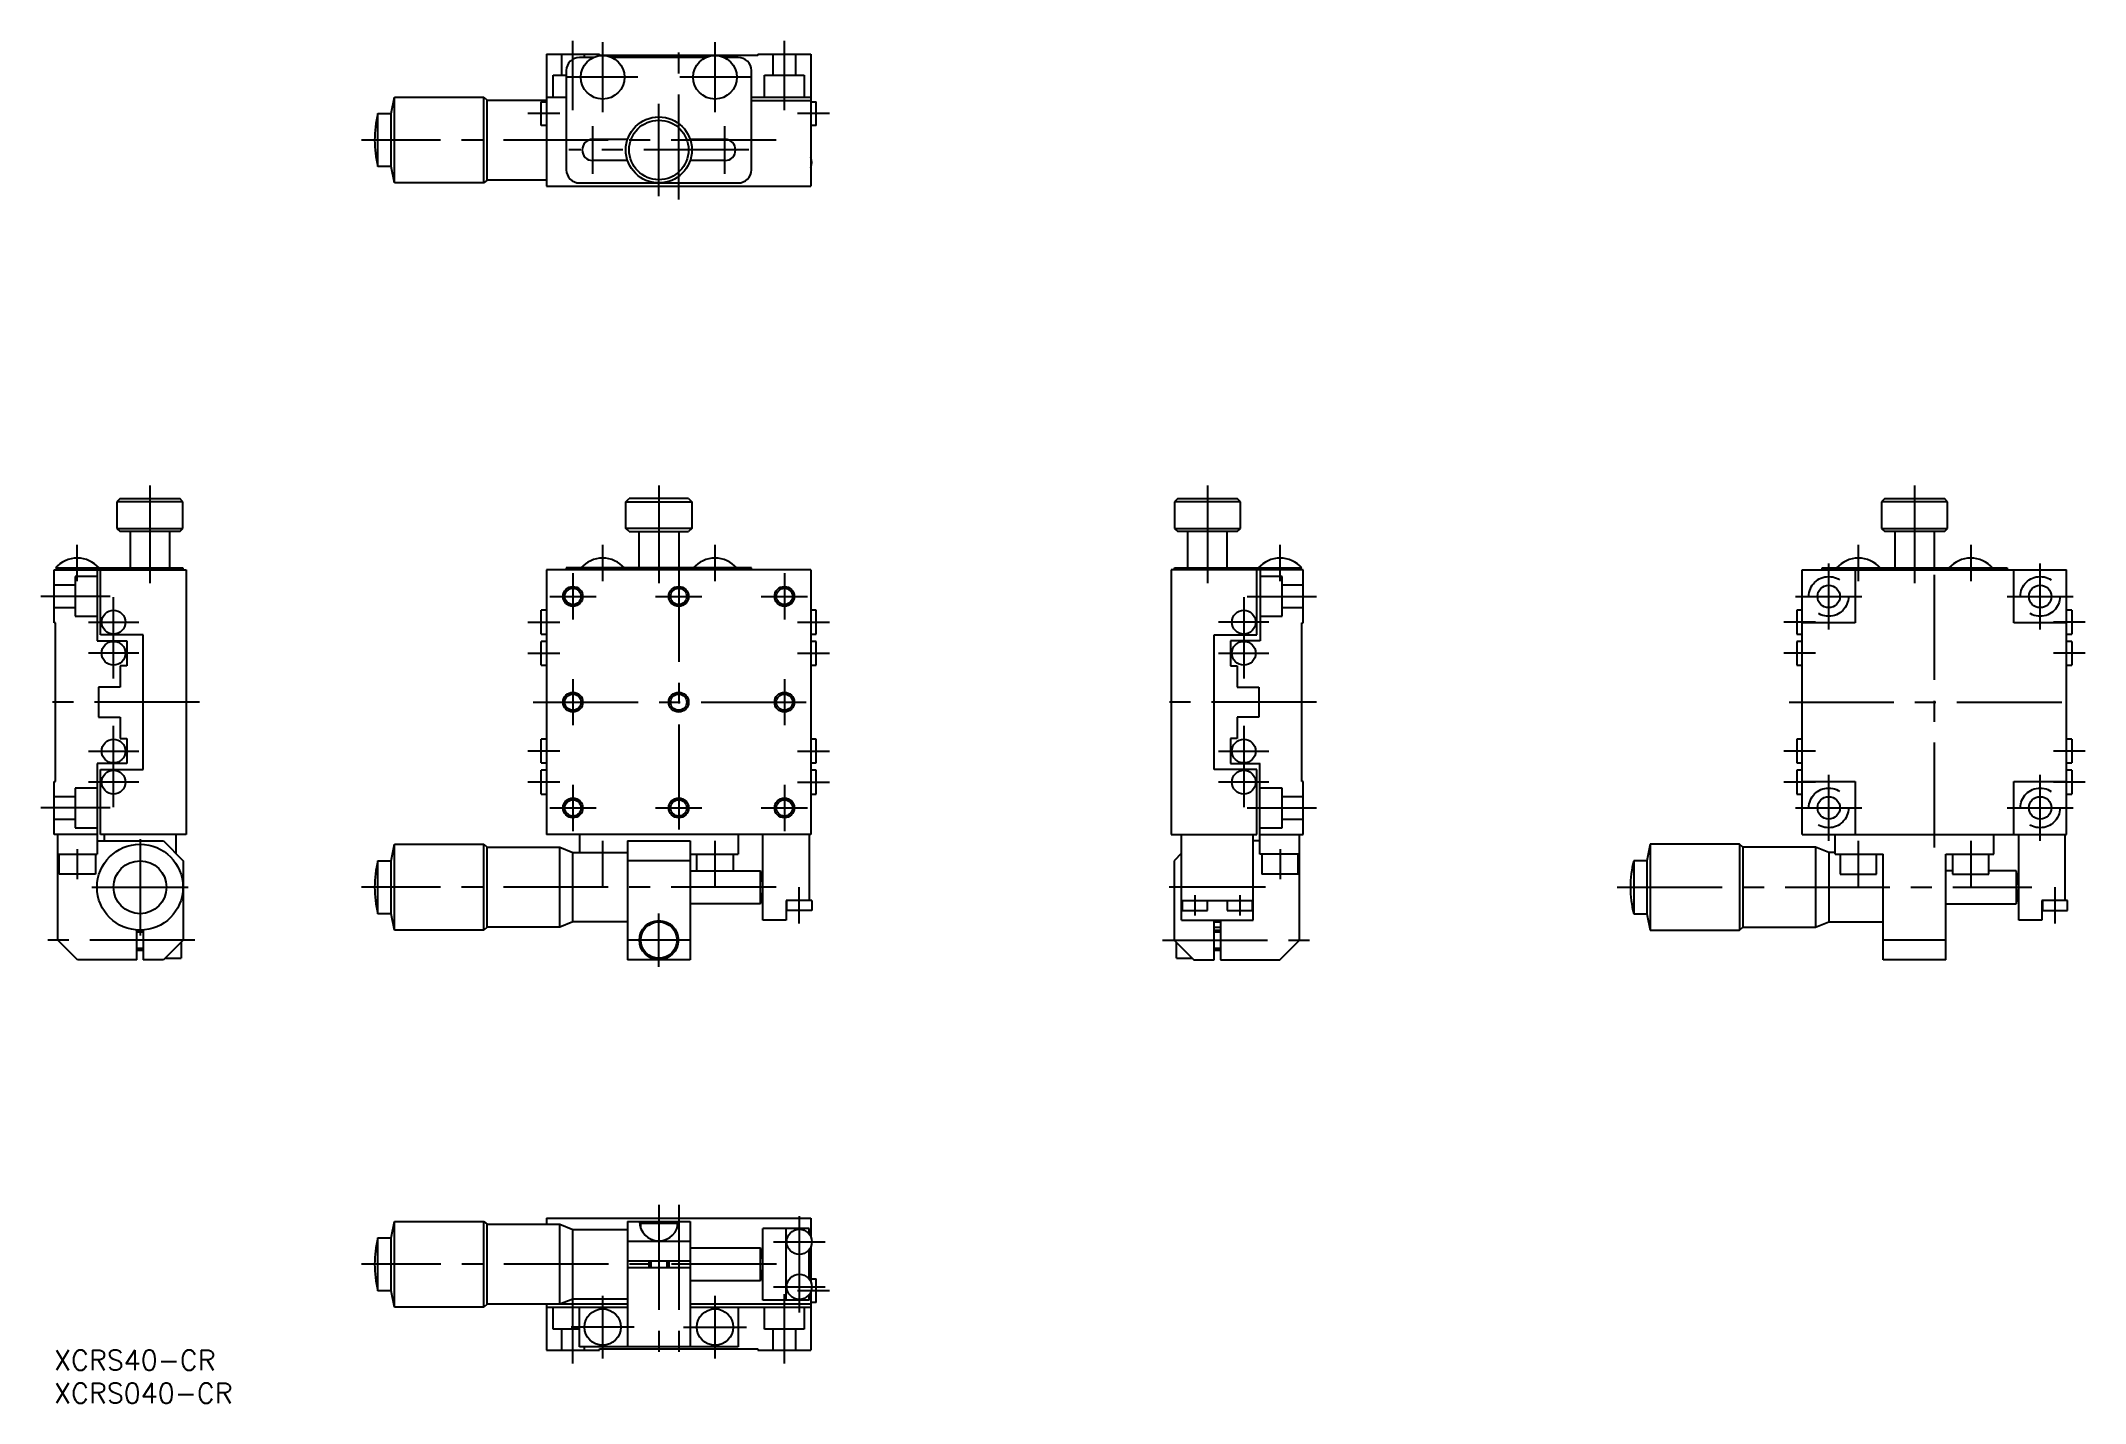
# Model space of a CAD drawing. Extents: x -2 to 307, y -8 to 198.
import ezdxf

# ---------------------------------------------------------------- set-up
doc = ezdxf.new("R2010")
doc.units = 0
doc.header["$LTSCALE"] = 0.5
doc.linetypes.add('CENTER', pattern=[50.8, 31.75, -6.35, 6.35, -6.35])
doc.linetypes.add('DASHED', pattern=[19.05, 12.7, -6.35])
for name, color, linetype in [('MSM_CENTER', 1, 'CENTER'), ('MSM_CONTINUOUS', 7, 'CONTINUOUS'), ('MSM_DASHED', 4, 'DASHED'), ('MSM_NARROW', 5, 'CONTINUOUS'), ('MSM_PART_NUMBER', 7, 'CONTINUOUS')]:
    doc.layers.add(name, color=color, linetype=linetype)
doc.styles.get("Standard").update_dxf_attribs({"font": 'txt.shx', "height": 3, "bigfont": 'bigfont.shx'})

# ---------------------------------------------------------------- blocks, each defined once
blk = doc.blocks.new('*U68')
at = {"layer": 'MSM_PART_NUMBER'}
blk.add_text('XCRS40-CR', height=3, dxfattribs=at).set_placement((0, -3))
blk = doc.blocks.new('*U69')
at = {"layer": 'MSM_PART_NUMBER'}
blk.add_text('XCRS040-CR', height=3, dxfattribs=at).set_placement((0, -8))

msp = doc.modelspace()

# ---------------------------------------------------------------- linework, layer by layer
at = {"layer": 'MSM_CENTER'}
for p, q in [((78.5, 187.6), (78.5, 198.1)), ((94.5, 174.1), (94.5, 198.1)), ((110.5, 187.6), (110.5, 198.1)), ((83, 187.3), (83, 197.9)), ((100, 187.3), (100, 197.9)), ((88.3, 192.6), (77.7, 192.6)), ((105.3, 192.6), (94.7, 192.6)), ((76.5, 187.1), (71.7, 187.1)), ((91.5, 174.6), (91.5, 188.6)), ((117.3, 187.1), (112.5, 187.1)), ((109.25, 183.1), (46.5, 183.1)), ((81.5, 177.999414), (81.5, 185.200586)), ((101.5, 177.999414), (101.5, 185.200586)), ((105.100586, 181.6), (77.899414, 181.6)), ((14.5, 130.85), (14.5, 116.05)), ((91.5, 130.85), (91.5, 116.05)), ((174.5, 130.85), (174.5, 116.05)), ((281.5, 130.85), (281.5, 116.05)), ((3.5, 116.35), (3.5, 121.852686)), ((83, 116.35), (83, 121.852686)), ((100, 116.35), (100, 121.852686)), ((185.5, 116.35), (185.5, 121.852686)), ((273, 116.35), (273, 121.852686)), ((290, 121.852686), (290, 116.35)), ((78.5, 117.55), (78.5, 110.55)), ((94.5, 120.05), (94.5, 76.05)), ((110.5, 117.55), (110.5, 110.55)), ((268.5, 109.05), (268.5, 119.05)), ((284.5, 76.05), (284.5, 120.05)), ((300.5, 109.05), (300.5, 119.05)), ((8.5, 114.05), (-2, 114.05)), ((9, 101.65), (9, 113.95)), ((75, 114.05), (82, 114.05)), ((91, 114.05), (98, 114.05)), ((107, 114.05), (114, 114.05)), ((180, 113.95), (180, 101.65)), ((180.5, 114.05), (191, 114.05)), ((263.5, 114.05), (273.5, 114.05)), ((295.5, 114.05), (305.5, 114.05)), ((5.2, 110.15), (12.8, 110.15)), ((71.7, 110.15), (76.5, 110.15)), ((112.5, 110.15), (117.3, 110.15)), ((183.8, 110.15), (176.2, 110.15)), ((266.5, 110.15), (261.7, 110.15)), ((307.3, 110.15), (302.5, 110.15)), ((12.8, 105.45), (5.2, 105.45)), ((71.7, 105.45), (76.5, 105.45)), ((112.5, 105.45), (117.3, 105.45)), ((176.2, 105.45), (183.8, 105.45)), ((266.5, 105.45), (261.7, 105.45)), ((307.3, 105.45), (302.5, 105.45)), ((78.5, 101.55), (78.5, 94.55)), ((110.5, 101.55), (110.5, 94.55)), ((22, 98.05), (-2, 98.05)), ((72.5, 98.05), (116.5, 98.05)), ((191, 98.05), (167, 98.05)), ((262.5, 98.05), (306.5, 98.05)), ((9, 82.15), (9, 94.45)), ((180, 94.45), (180, 82.15)), ((5.2, 90.65), (12.8, 90.65)), ((76.5, 90.65), (71.7, 90.65)), ((112.5, 90.65), (117.3, 90.65)), ((176.2, 90.65), (183.8, 90.65)), ((266.5, 90.65), (261.7, 90.65)), ((307.3, 90.65), (302.5, 90.65)), ((268.5, 77.05), (268.5, 87.05)), ((300.5, 77.05), (300.5, 87.05)), ((12.8, 85.95), (5.2, 85.95)), ((76.5, 85.95), (71.7, 85.95)), ((78.5, 85.55), (78.5, 78.55)), ((110.5, 85.55), (110.5, 78.55)), ((112.5, 85.95), (117.3, 85.95)), ((183.8, 85.95), (176.2, 85.95)), ((266.5, 85.95), (261.7, 85.95)), ((307.3, 85.95), (302.5, 85.95)), ((8.5, 82.05), (-2, 82.05)), ((75, 82.05), (82, 82.05)), ((91, 82.05), (98, 82.05)), ((107, 82.05), (114, 82.05)), ((180.5, 82.05), (191, 82.05)), ((263.5, 82.05), (273.5, 82.05)), ((295.5, 82.05), (305.5, 82.05)), ((13, 77.331417), (13, 62.768583)), ((3.5, 75.831263), (3.5, 71.268737)), ((83, 70.05), (83, 77.05)), ((100, 70.05), (100, 77.05)), ((185.5, 75.831417), (185.5, 71.268583)), ((273, 70.05), (273, 77.05)), ((290, 77.05), (290, 70.05)), ((5.718583, 70.05), (20.281417, 70.05)), ((109.25, 70.05), (46.5, 70.05)), ((112.75, 64.55), (112.75, 70.05)), ((183.281417, 70.05), (168.718583, 70.05)), ((172.6, 68.831417), (172.6, 65.768583)), ((179.4, 68.831417), (179.4, 65.768583)), ((236.5, 70.05), (299.25, 70.05)), ((302.75, 64.55), (302.75, 70.05)), ((91.5, 58.026379), (91.5, 66.073621)), ((21.281417, 62.05), (-1.45, 62.05)), ((95.523621, 62.05), (87.476379, 62.05)), ((167.718583, 62.05), (190.45, 62.05)), ((91.5, 22), (91.5, -1.8)), ((94.5, 22), (94.5, -2)), ((112.75, 20.3), (112.75, 5.7)), ((108.85, 16.4), (116.65, 16.4)), ((109.3, 13), (46.5, 13)), ((108.85, 9.6), (116.65, 9.6)), ((78.5, -2), (78.5, 8.5)), ((83, -1.25), (83, 8.25)), ((100, -1.25), (100, 8.25)), ((110.5, -2), (110.5, 8.5)), ((117.3, 9), (112.5, 9)), ((87.75, 3.5), (78.25, 3.5)), ((95.25, 3.5), (104.75, 3.5))]:
    msp.add_line(p, q, dxfattribs=at)
at = {"layer": 'MSM_CONTINUOUS'}
for p, q in [((74.5, 196.1), (82.5, 196.1)), ((74.5, 196.1), (74.5, 176.1)), ((81.625227, 195.6), (79.5, 195.6)), ((82.5, 195.9), (82.5, 196.1)), ((106.5, 195.9), (82.5, 195.9)), ((98.625227, 195.6), (84.374773, 195.6)), ((103.5, 195.6), (101.374773, 195.6)), ((106.5, 196.1), (114.5, 196.1)), ((106.5, 196.1), (106.5, 195.9)), ((114.5, 196.1), (114.5, 176.1)), ((77.5, 193.6), (77.5, 178.6)), ((105.5, 178.6), (105.5, 193.6)), ((51, 187.1), (51.5, 189.6)), ((51.5, 189.6), (65, 189.6)), ((51.5, 176.6), (51.5, 189.6)), ((65, 189.6), (65.5, 189.15)), ((65, 176.6), (65, 189.6)), ((65.5, 189.15), (74.5, 189.15)), ((65.5, 177.05), (65.5, 189.15)), ((73.7, 185.3), (73.7, 188.9)), ((73.7, 188.9), (74.5, 188.9)), ((74.5, 189.6), (77.5, 189.6)), ((105.5, 189.6), (114.5, 189.6)), ((105.5, 189.1), (114.5, 189.1)), ((114.5, 188.9), (115.3, 188.9)), ((115.3, 185.3), (115.3, 188.9)), ((49, 187.1), (51, 187.1)), ((49, 179.1), (49, 187.1)), ((51, 179.1), (51, 187.1)), ((74.5, 185.3), (73.7, 185.3)), ((86.762912, 183.2), (81.5, 183.2)), ((101.5, 183.2), (96.237088, 183.2)), ((115.3, 185.3), (114.5, 185.3)), ((86.762912, 180), (81.5, 180)), ((101.5, 180), (96.237088, 180)), ((51, 179.1), (49, 179.1)), ((51.5, 176.6), (51, 179.1)), ((65, 176.6), (51.5, 176.6)), ((65.5, 177.05), (65, 176.6)), ((74.5, 177.05), (65.5, 177.05)), ((79.5, 176.6), (103.5, 176.6)), ((74.5, 176.1), (114.5, 176.1)), ((10, 128.85), (9.5, 128.35)), ((19.5, 128.35), (9.5, 128.35)), ((9.5, 128.35), (9.5, 124.35)), ((10, 128.85), (19, 128.85)), ((19.5, 128.35), (19, 128.85)), ((19.5, 124.35), (19.5, 128.35)), ((86.5, 128.35), (87, 128.85)), ((86.5, 128.35), (96.5, 128.35)), ((86.5, 124.35), (86.5, 128.35)), ((96, 128.85), (87, 128.85)), ((96, 128.85), (96.5, 128.35)), ((96.5, 128.35), (96.5, 124.35)), ((170, 128.85), (169.5, 128.35)), ((179.5, 128.35), (169.5, 128.35)), ((169.5, 128.35), (169.5, 124.35)), ((170, 128.85), (179, 128.85)), ((179.5, 128.35), (179, 128.85)), ((179.5, 124.35), (179.5, 128.35)), ((277, 128.85), (276.5, 128.35)), ((286.5, 128.35), (276.5, 128.35)), ((276.5, 128.35), (276.5, 124.35)), ((277, 128.85), (286, 128.85)), ((286.5, 128.35), (286, 128.85)), ((286.5, 124.35), (286.5, 128.35)), ((9.5, 124.35), (19.5, 124.35)), ((9.5, 124.35), (10, 123.85)), ((19, 123.85), (10, 123.85)), ((11.5, 123.85), (11.5, 118.35)), ((17.5, 118.35), (17.5, 123.85)), ((19, 123.85), (19.5, 124.35)), ((96.5, 124.35), (86.5, 124.35)), ((87, 123.85), (86.5, 124.35)), ((87, 123.85), (96, 123.85)), ((88.5, 118.35), (88.5, 123.85)), ((94.5, 123.85), (94.5, 118.35)), ((96.5, 124.35), (96, 123.85)), ((169.5, 124.35), (179.5, 124.35)), ((169.5, 124.35), (170, 123.85)), ((179, 123.85), (170, 123.85)), ((171.5, 123.85), (171.5, 118.35)), ((177.5, 118.35), (177.5, 123.85)), ((179, 123.85), (179.5, 124.35)), ((276.5, 124.35), (286.5, 124.35)), ((276.5, 124.35), (277, 123.85)), ((286, 123.85), (277, 123.85)), ((278.5, 123.85), (278.5, 118.35)), ((284.5, 118.35), (284.5, 123.85)), ((286, 123.85), (286.5, 124.35)), ((0, 118.05), (20, 118.05)), ((0, 110.05), (0, 118.05)), ((0.2, 118.35), (19.5, 118.35)), ((0.5, 118.05), (0.5, 118.35)), ((6.5, 118.05), (6.5, 107.35)), ((7, 108.25), (7, 118.05)), ((19.5, 118.35), (19.5, 118.05)), ((20, 118.05), (20, 78.05)), ((74.5, 118.05), (74.5, 78.05)), ((114.5, 118.05), (74.5, 118.05)), ((105.5, 118.35), (77.5, 118.35)), ((77.5, 118.35), (77.5, 118.05)), ((105.5, 118.05), (105.5, 118.35)), ((114.5, 118.05), (114.5, 78.05)), ((169, 118.05), (169, 78.05)), ((189, 118.05), (169, 118.05)), ((169.5, 118.35), (188.8, 118.35)), ((169.5, 118.05), (169.5, 118.35)), ((182, 108.25), (182, 118.05)), ((182.5, 118.05), (182.5, 107.35)), ((188.5, 118.35), (188.5, 118.05)), ((189, 110.05), (189, 118.05)), ((264.5, 78.05), (264.5, 118.05)), ((264.5, 118.05), (304.5, 118.05)), ((267.5, 118.35), (295.5, 118.35)), ((267.5, 118.05), (267.5, 118.35)), ((272.5, 118.05), (272.5, 110.05)), ((295.5, 118.35), (295.5, 118.05)), ((296.5, 110.05), (296.5, 118.05)), ((304.5, 78.05), (304.5, 118.05)), ((73.7, 108.35), (73.7, 111.95)), ((74.5, 111.95), (73.7, 111.95)), ((115.3, 111.95), (114.5, 111.95)), ((115.3, 108.35), (115.3, 111.95)), ((263.7, 111.95), (263.7, 108.35)), ((264.5, 111.95), (263.7, 111.95)), ((305.3, 111.95), (304.5, 111.95)), ((305.3, 111.95), (305.3, 108.35)), ((0.2, 110.05), (0, 110.05)), ((0.2, 86.05), (0.2, 110.05)), ((73.7, 108.35), (74.5, 108.35)), ((114.5, 108.35), (115.3, 108.35)), ((188.8, 86.05), (188.8, 110.05)), ((188.8, 110.05), (189, 110.05)), ((263.7, 108.35), (264.5, 108.35)), ((272.5, 110.05), (264.5, 110.05)), ((304.5, 110.05), (296.5, 110.05)), ((304.5, 108.35), (305.3, 108.35)), ((6.5, 107.35), (11, 107.35)), ((13.5, 108.25), (7, 108.25)), ((11, 107.35), (11, 103.55)), ((13.5, 87.85), (13.5, 108.25)), ((73.7, 103.65), (73.7, 107.25)), ((74.5, 107.25), (73.7, 107.25)), ((115.3, 107.25), (114.5, 107.25)), ((115.3, 103.65), (115.3, 107.25)), ((175.5, 87.85), (175.5, 108.25)), ((175.5, 108.25), (182, 108.25)), ((182.5, 107.35), (178, 107.35)), ((178, 107.35), (178, 103.55)), ((263.7, 107.25), (263.7, 103.65)), ((264.5, 107.25), (263.7, 107.25)), ((305.3, 107.25), (304.5, 107.25)), ((305.3, 107.25), (305.3, 103.65)), ((10, 103.55), (10, 100.3)), ((11, 103.55), (10, 103.55)), ((73.7, 103.65), (74.5, 103.65)), ((114.5, 103.65), (115.3, 103.65)), ((178, 103.55), (179, 103.55)), ((179, 103.55), (179, 100.3)), ((263.7, 103.65), (264.5, 103.65)), ((304.5, 103.65), (305.3, 103.65)), ((6.7, 100.3), (6.7, 95.8)), ((10, 100.3), (6.7, 100.3)), ((179, 100.3), (182.3, 100.3)), ((182.3, 100.3), (182.3, 95.8)), ((6.7, 95.8), (10, 95.8)), ((10, 95.8), (10, 92.55)), ((179, 95.8), (179, 92.55)), ((182.3, 95.8), (179, 95.8)), ((10, 92.55), (11, 92.55)), ((11, 92.55), (11, 88.75)), ((73.7, 88.85), (73.7, 92.45)), ((74.5, 92.45), (73.7, 92.45)), ((115.3, 92.45), (114.5, 92.45)), ((115.3, 88.85), (115.3, 92.45)), ((178, 92.55), (178, 88.75)), ((179, 92.55), (178, 92.55)), ((263.7, 92.45), (263.7, 88.85)), ((264.5, 92.45), (263.7, 92.45)), ((305.3, 92.45), (304.5, 92.45)), ((305.3, 92.45), (305.3, 88.85)), ((6.5, 88.75), (6.5, 75.05)), ((11, 88.75), (6.5, 88.75)), ((7, 78.05), (7, 87.85)), ((7, 87.85), (13.5, 87.85)), ((73.7, 88.85), (74.5, 88.85)), ((73.7, 84.15), (73.7, 87.75)), ((74.5, 87.75), (73.7, 87.75)), ((114.5, 88.85), (115.3, 88.85)), ((115.3, 87.75), (114.5, 87.75)), ((115.3, 84.15), (115.3, 87.75)), ((182, 87.85), (175.5, 87.85)), ((178, 88.75), (182.5, 88.75)), ((182, 78.05), (182, 87.85)), ((182.45, 75.05), (182.45, 88.75)), ((263.7, 88.85), (264.5, 88.85)), ((263.7, 87.75), (263.7, 84.15)), ((264.5, 87.75), (263.7, 87.75)), ((304.5, 88.85), (305.3, 88.85)), ((305.3, 87.75), (304.5, 87.75)), ((305.3, 87.75), (305.3, 84.15)), ((0, 78.05), (0, 86.05)), ((0, 86.05), (0.2, 86.05)), ((73.7, 84.15), (74.5, 84.15)), ((114.5, 84.15), (115.3, 84.15)), ((189, 86.05), (188.8, 86.05)), ((189, 78.05), (189, 86.05)), ((263.7, 84.15), (264.5, 84.15)), ((264.5, 86.05), (272.5, 86.05)), ((272.5, 86.05), (272.5, 78.05)), ((296.5, 78.05), (296.5, 86.05)), ((296.5, 86.05), (304.5, 86.05)), ((304.5, 84.15), (305.3, 84.15)), ((6.5, 78.05), (0, 78.05)), ((0.55, 62.05), (0.55, 78.05)), ((20, 78.05), (7, 78.05)), ((7.6, 78.05), (7.6, 77.05)), ((18.4, 78.05), (18.4, 75.2)), ((114.5, 78.05), (74.5, 78.05)), ((79.5, 78.05), (79.5, 75.3)), ((103.5, 78.05), (103.5, 75.05)), ((107.25, 65.05), (107.25, 78.05)), ((114.25, 78.05), (114.25, 68.05)), ((169, 78.05), (182, 78.05)), ((170.6, 65.05), (170.6, 78.05)), ((181.4, 65.05), (181.4, 78.05)), ((182.45, 78.05), (189, 78.05)), ((188.45, 62.05), (188.45, 78.05)), ((264.5, 78.05), (304.5, 78.05)), ((269.5, 75.05), (269.5, 78.05)), ((293.5, 75.05), (293.5, 78.05)), ((297.25, 65.05), (297.25, 78.05)), ((304.25, 78.05), (304.25, 68.05)), ((0.5, 75.05), (6.5, 75.05)), ((0.75, 72.05), (0.75, 75.05)), ((6.25, 75.05), (6.25, 72.05)), ((6.55, 77.05), (16.55, 77.05)), ((16.55, 77.05), (19.55, 74.05)), ((51, 74.05), (51.5, 76.55)), ((51.5, 63.55), (51.5, 76.55)), ((51.5, 76.55), (65, 76.55)), ((65, 76.55), (65.5, 76.1)), ((65, 63.55), (65, 76.55)), ((65.5, 76.1), (76.5, 76.1)), ((65.5, 64), (65.5, 76.1)), ((76.5, 76.1), (78.5, 75.3)), ((76.5, 64), (76.5, 76.1)), ((78.5, 75.3), (86.75, 75.3)), ((78.5, 64.8), (78.5, 75.3)), ((86.75, 77.05), (86.75, 59.05)), ((86.75, 77.05), (96.25, 77.05)), ((96.25, 77.05), (96.25, 59.05)), ((96.25, 75.05), (103.5, 75.05)), ((97.25, 72.55), (97.25, 75.05)), ((102.75, 75.05), (102.75, 72.55)), ((170.6, 75.2), (169.45, 74.05)), ((182.45, 77.05), (181.4, 77.05)), ((188.45, 75.05), (182.45, 75.05)), ((182.75, 75.05), (182.75, 72.05)), ((188.25, 72.05), (188.25, 75.05)), ((241.5, 76.55), (241, 74.05)), ((255, 76.55), (241.5, 76.55)), ((241.5, 76.55), (241.5, 63.55)), ((255.5, 76.1), (255, 76.55)), ((255, 76.55), (255, 63.55)), ((266.5, 76.1), (255.5, 76.1)), ((255.5, 76.1), (255.5, 64)), ((268.5, 75.3), (266.5, 76.1)), ((266.5, 76.1), (266.5, 64)), ((269.5, 75.3), (268.5, 75.3)), ((268.5, 75.3), (268.5, 64.8)), ((269.5, 75.05), (276.75, 75.05)), ((270.25, 75.05), (270.25, 72.05)), ((275.75, 72.05), (275.75, 75.05)), ((276.75, 59.05), (276.75, 75.05)), ((286.25, 59.05), (286.25, 75.05)), ((286.25, 75.05), (293.5, 75.05)), ((287.25, 75.05), (287.25, 72.05)), ((292.75, 72.05), (292.75, 75.05)), ((6.25, 72.05), (0.75, 72.05)), ((19.55, 74.05), (19.55, 62.05)), ((49, 74.05), (51, 74.05)), ((49, 66.05), (49, 74.05)), ((51, 66.05), (51, 74.05)), ((96.25, 74.05), (86.75, 74.05)), ((96.25, 72.55), (106.88, 72.55)), ((106.88, 67.55), (106.88, 72.55)), ((169.45, 74.05), (169.45, 62.05)), ((188.25, 72.05), (182.75, 72.05)), ((241, 74.05), (239, 74.05)), ((239, 74.05), (239, 66.05)), ((241, 74.05), (241, 66.05)), ((270.25, 72.05), (275.75, 72.05)), ((287.25, 72.55), (286.25, 72.55)), ((287.25, 72.05), (292.75, 72.05)), ((296.88, 72.55), (292.75, 72.55)), ((296.88, 72.55), (296.88, 67.55)), ((110.75, 68.05), (110.75, 65.05)), ((114.65, 68.05), (110.75, 68.05)), ((110.85, 66.55), (110.85, 68.05)), ((114.65, 68.05), (114.65, 66.55)), ((170.6, 68.05), (181.4, 68.05)), ((170.7, 68.05), (170.7, 66.55)), ((174.5, 66.55), (174.5, 68.05)), ((177.5, 68.05), (177.5, 66.55)), ((181.3, 66.55), (181.3, 68.05)), ((300.75, 68.05), (300.75, 65.05)), ((304.65, 68.05), (300.75, 68.05)), ((300.85, 68.05), (300.85, 66.55)), ((304.65, 66.55), (304.65, 68.05)), ((51, 66.05), (49, 66.05)), ((51.5, 63.55), (51, 66.05)), ((106.88, 67.55), (96.25, 67.55)), ((110.75, 65.05), (107.25, 65.05)), ((114.65, 66.55), (110.85, 66.55)), ((170.6, 65.05), (181.4, 65.05)), ((170.7, 66.55), (174.5, 66.55)), ((175.5, 59.05), (175.5, 65.05)), ((176.5, 65.05), (176.5, 59.05)), ((177.5, 66.55), (181.3, 66.55)), ((239, 66.05), (241, 66.05)), ((241, 66.05), (241.5, 63.55)), ((286.25, 67.55), (296.88, 67.55)), ((300.75, 65.05), (297.25, 65.05)), ((300.85, 66.55), (304.65, 66.55)), ((3.55, 59.05), (0.55, 62.05)), ((12.5, 59.05), (12.5, 63.569259)), ((12.5, 63.55), (13.5, 63.55)), ((13.5, 63.569259), (13.5, 59.05)), ((19.55, 62.05), (16.55, 59.05)), ((65, 63.55), (51.5, 63.55)), ((65.5, 64), (65, 63.55)), ((76.5, 64), (65.5, 64)), ((78.5, 64.8), (76.5, 64)), ((86.75, 64.8), (78.5, 64.8)), ((96.25, 62.05), (86.75, 62.05)), ((169.45, 62.05), (172.45, 59.05)), ((175.5, 63.55), (176.5, 63.55)), ((185.45, 59.05), (188.45, 62.05)), ((241.5, 63.55), (255, 63.55)), ((255, 63.55), (255.5, 64)), ((255.5, 64), (266.5, 64)), ((266.5, 64), (268.5, 64.8)), ((268.5, 64.8), (276.75, 64.8)), ((286.25, 62.05), (276.75, 62.05)), ((12.5, 59.05), (3.55, 59.05)), ((12.5, 60.55), (13.5, 60.55)), ((16.55, 59.05), (13.5, 59.05)), ((16.8, 59.3), (19.2, 59.3)), ((19.2, 61.699609), (19.2, 59.3)), ((96.25, 59.05), (86.75, 59.05)), ((169.8, 59.3), (169.8, 61.699609)), ((169.8, 59.3), (172.2, 59.3)), ((172.45, 59.05), (175.5, 59.05)), ((175.5, 60.55), (176.5, 60.55)), ((176.5, 59.05), (185.45, 59.05)), ((286.25, 59.05), (276.75, 59.05)), ((51, 17), (51.5, 19.5)), ((51.5, 19.5), (65, 19.5)), ((51.5, 6.5), (51.5, 19.5)), ((65, 19.5), (65.5, 19.05)), ((65, 6.5), (65, 19.5)), ((65.5, 19.05), (76.5, 19.05)), ((65.5, 6.95), (65.5, 19.05)), ((74.5, 20), (114.5, 20)), ((74.5, 20), (74.5, 19.05)), ((76.5, 19.05), (78.5, 18.25)), ((76.5, 6.95), (76.5, 19.05)), ((86.75, 19.5), (96.25, 19.5)), ((86.75, 19.5), (86.75, 0.5)), ((88.75, 18.432292), (88.75, 19.2)), ((94.25, 19.2), (88.75, 19.2)), ((94.25, 19.2), (94.25, 18.432292)), ((96.25, 19.5), (96.25, 0.5)), ((114.5, 20), (114.5, 17.139932)), ((49, 17), (51, 17)), ((49, 9), (49, 17)), ((51, 9), (51, 17)), ((78.5, 18.25), (86.75, 18.25)), ((78.5, 7.75), (78.5, 18.25)), ((86.75, 16.5), (96.25, 16.5)), ((96.25, 15.5), (106.88, 15.5)), ((106.88, 10.5), (106.88, 15.5)), ((107.25, 7.6), (107.25, 18.4)), ((114.25, 18.4), (107.25, 18.4)), ((110.75, 7.6), (110.75, 18.4)), ((114.25, 17.56619), (114.25, 18.4)), ((114.5, 15.660068), (114.5, 10.339932)), ((96.25, 13.5), (86.75, 13.5)), ((86.75, 12.5), (96.25, 12.5)), ((90, 13.5), (90, 12.5)), ((93, 13.5), (93, 12.5)), ((114.25, 10.76619), (114.25, 15.23381)), ((106.88, 10.5), (96.25, 10.5)), ((114.5, 10.8), (115.3, 10.8)), ((115.3, 7.2), (115.3, 10.8)), ((51, 9), (49, 9)), ((51.5, 6.5), (51, 9)), ((65, 6.5), (51.5, 6.5)), ((65.5, 6.95), (65, 6.5)), ((76.5, 6.95), (65.5, 6.95)), ((74.5, 6.95), (74.5, 0)), ((74.5, 6.5), (86.75, 6.5)), ((78.5, 7.75), (76.5, 6.95)), ((76.625, 7), (86.75, 7)), ((86.75, 7.75), (78.5, 7.75)), ((79.5, 0.5), (79.5, 6.5)), ((96.25, 7), (114.5, 7)), ((96.25, 6.5), (114.5, 6.5)), ((103.5, 6.5), (103.5, 0.5)), ((114.25, 7.6), (107.25, 7.6)), ((114.25, 7.6), (114.25, 8.43381)), ((114.5, 8.860068), (114.5, 0)), ((115.3, 7.2), (114.5, 7.2)), ((103.5, 0.5), (79.5, 0.5)), ((82.5, 0.2), (106.5, 0.2)), ((82.5, 0), (82.5, 0.2)), ((106.5, 0.2), (106.5, 0)), ((74.5, 0), (82.5, 0)), ((106.5, 0), (114.5, 0))]:
    msp.add_line(p, q, dxfattribs=at)
for centre, radius in [((83, 192.6), 3.3), ((100, 192.6), 3.3), ((91.5, 181.6), 5), ((91.5, 181.6), 4.5), ((78.5, 114.05), 1.2295), ((94.5, 114.05), 1.2295), ((110.5, 114.05), 1.2295), ((268.5, 114.05), 1.7), ((300.5, 114.05), 1.7), ((9, 110.15), 1.8), ((180, 110.15), 1.8), ((9, 105.45), 1.8), ((180, 105.45), 1.8), ((78.5, 98.05), 1.2295), ((94.5, 98.05), 1.2295), ((110.5, 98.05), 1.2295), ((9, 90.65), 1.8), ((180, 90.65), 1.8), ((9, 85.95), 1.8), ((180, 85.95), 1.8), ((268.5, 82.05), 1.7), ((300.5, 82.05), 1.7), ((78.5, 82.05), 1.2295), ((94.5, 82.05), 1.2295), ((110.5, 82.05), 1.2295), ((13, 70.05), 6.5), ((13, 70.05), 4), ((91.5, 62.05), 2.95), ((91.5, 62.05), 2.75), ((112.75, 16.4), 1.9), ((112.75, 9.6), 1.9), ((83, 3.5), 2.75), ((100, 3.5), 2.75)]:
    msp.add_circle(centre, radius, dxfattribs=at)
for centre, radius, start, end in [((79.5, 193.6), 2, 90, 180), ((103.5, 193.6), 2, 0, 90), ((64.75, 183.1), 16.25, 165.7499673, 194.2500327), ((81.5, 181.6), 1.6, 90, 270), ((101.5, 181.6), 1.6, 270, 90), ((112.75, 179.7), 1.9, 337.080458, 22.919542), ((79.5, 178.6), 2, 180, 270), ((103.5, 178.6), 2, 270, 0), ((3.5, 115.470008), 4.379995, 41.11201418, 138.88798582), ((83, 115.470008), 4.379995, 41.11201418, 138.88798582), ((100, 115.470008), 4.379995, 41.11201418, 138.88798582), ((185.5, 115.470008), 4.379995, 41.11201418, 138.88798582), ((273, 115.470008), 4.379995, 41.11201418, 138.88798582), ((290, 115.470008), 4.379995, 41.11201418, 138.88798582), ((64.75, 70.05), 16.25, 165.7499673, 194.2500327), ((98.619054, 70.05), 8.630946, 343.16267424, 16.83732576), ((254.75, 70.05), 16.25, 165.7499673, 194.2500327), ((288.619054, 70.05), 8.630946, 343.16267424, 16.83732576), ((176, 70.05), 5.25, 264.5349762, 275.4650238), ((176, 70.05), 6.05, 265.25940465, 274.74059535), ((176, 70.05), 6.5, 265.58827421, 274.41172579), ((91.5, 19.5), 2.95, 180, 0), ((64.75, 13), 16.25, 165.7499673, 194.2500327), ((98.619054, 13), 8.630946, 343.16267424, 16.83732576)]:
    msp.add_arc(centre, radius, start, end, dxfattribs=at)
at = {"layer": 'MSM_DASHED'}
for p, q in [((76.8, 192.9), (76.8, 196.1)), ((80.2, 196.1), (80.2, 195.6)), ((108.8, 192.9), (108.8, 196.1)), ((112.2, 196.1), (112.2, 192.9)), ((75.5, 192.9), (77.5, 192.9)), ((75.5, 189.6), (75.5, 192.9)), ((107.5, 189.6), (107.5, 192.9)), ((107.5, 192.9), (113.5, 192.9)), ((113.5, 192.9), (113.5, 189.6)), ((3.2, 115.75), (0, 115.75)), ((3.2, 117.05), (3.2, 111.05)), ((6.5, 117.05), (3.2, 117.05)), ((185.8, 117.05), (182.5, 117.05)), ((185.8, 111.05), (185.8, 117.05)), ((189, 115.75), (185.8, 115.75)), ((0, 112.35), (3.2, 112.35)), ((185.8, 112.35), (189, 112.35)), ((3.2, 111.05), (6.5, 111.05)), ((182.5, 111.05), (185.8, 111.05)), ((3.2, 83.75), (0, 83.75)), ((3.2, 85.05), (3.2, 79.05)), ((6.5, 85.05), (3.2, 85.05)), ((185.8, 85.05), (182.5, 85.05)), ((185.8, 79.05), (185.8, 85.05)), ((189, 83.75), (185.8, 83.75)), ((0, 80.35), (3.2, 80.35)), ((3.2, 79.05), (6.5, 79.05)), ((182.5, 79.05), (185.8, 79.05)), ((185.8, 80.35), (189, 80.35)), ((75.5, 3.2), (75.5, 6.5)), ((107.5, 3.2), (107.5, 6.5)), ((113.5, 6.5), (113.5, 3.2)), ((79.5, 3.2), (75.5, 3.2)), ((76.8, 0), (76.8, 3.2)), ((113.5, 3.2), (107.5, 3.2)), ((108.8, 0), (108.8, 3.2)), ((112.2, 3.2), (112.2, 0)), ((80.2, 0.5), (80.2, 0))]:
    msp.add_line(p, q, dxfattribs=at)
for centre in [(268.5, 114.05), (300.5, 114.05), (268.5, 82.05), (300.5, 82.05)]:
    msp.add_circle(centre, 3, dxfattribs=at)
at = {"layer": 'MSM_NARROW'}
for p, q in [((12.5, 63.2795), (13.5, 63.2795)), ((175.5, 63.2795), (176.5, 63.2795)), ((12.5, 60.8205), (13.5, 60.8205)), ((175.5, 60.8205), (176.5, 60.8205)), ((90.2705, 13.5), (90.2705, 12.5)), ((92.7295, 13.5), (92.7295, 12.5))]:
    msp.add_line(p, q, dxfattribs=at)
for centre in [(78.5, 114.05), (94.5, 114.05), (110.5, 114.05), (78.5, 98.05), (94.5, 98.05), (110.5, 98.05), (78.5, 82.05), (94.5, 82.05), (110.5, 82.05)]:
    msp.add_circle(centre, 1.5, dxfattribs=at)

# ---------------------------------------------------------------- block references
at = {"layer": 'MSM_CONTINUOUS'}
for name in ['*U68', '*U69']:
    msp.add_blockref(name, (0, 0), dxfattribs=at)

doc.saveas('drawing.dxf')
